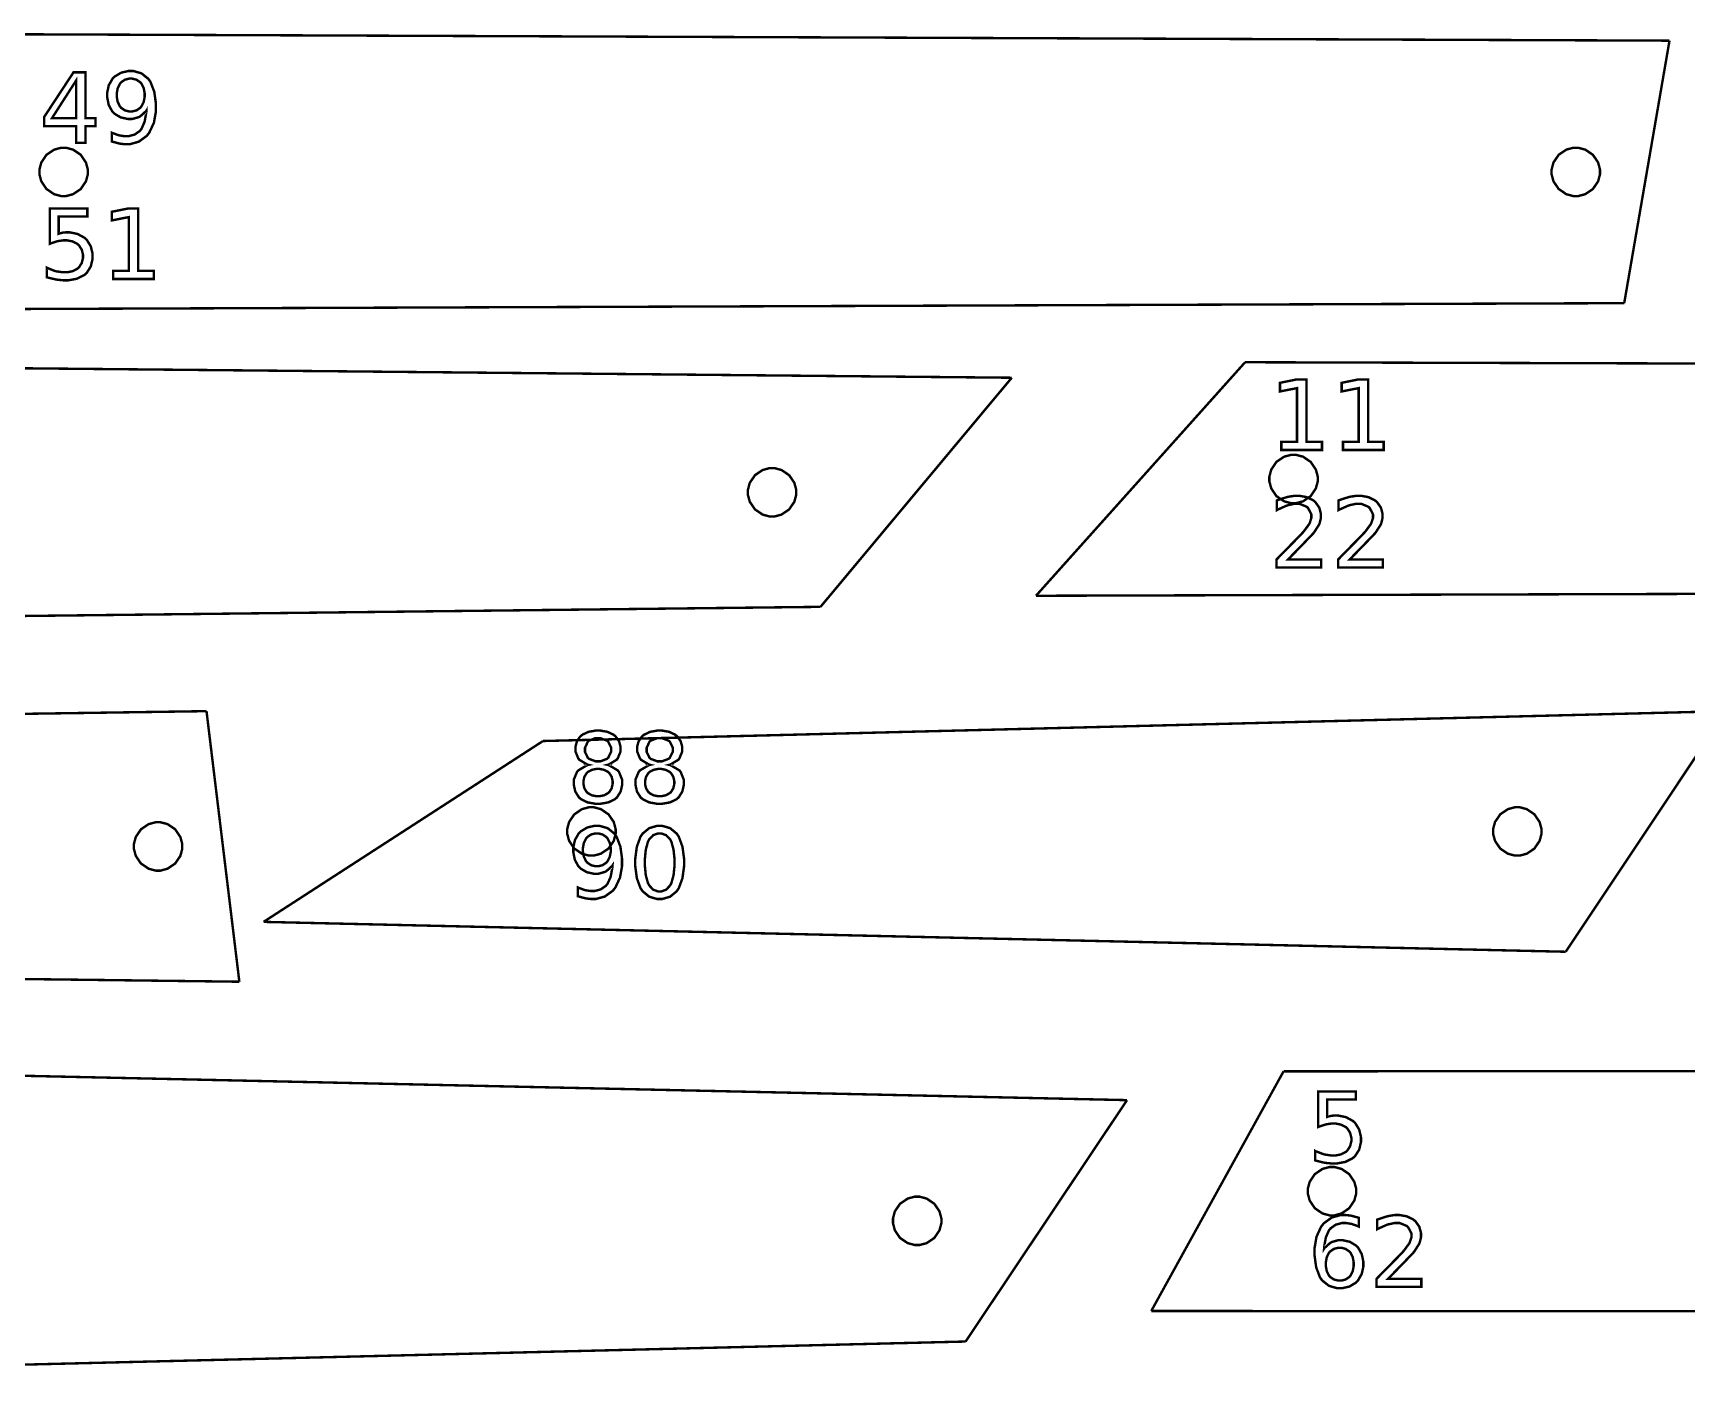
# Model space of a CAD drawing. Extents: x 0 to 51.8, y 1.6 to 26.8.
# Drawn here: x 25.17 to 32.28, y 14.45 to 20.21 of the extents above; entities that cross this region are included whole.
import ezdxf

# ---------------------------------------------------------------- set-up
doc = ezdxf.new("R2010")
doc.units = 0
doc.layers.get('0').update_dxf_attribs({"linetype": 'CONTINUOUS'})

msp = doc.modelspace()

# ---------------------------------------------------------------- linework, layer by layer
at = {"color": 0, "const_width": 0.010417}
for points in [[(25.0888, 20.2056), (32.2056, 20.1781)], [(32.2056, 20.1781), (32.0108, 19.0481)], [(24.4596, 19.0206), (32.0108, 19.0481)], [(22.399, 18.7938), (29.376, 18.7271)], [(30.38, 18.7938), (29.4801, 17.7885)], [(30.38, 18.7938), (36.3882, 18.7767)], [(29.376, 18.7271), (28.5532, 17.7408)], [(29.4801, 17.7885), (35.5289, 17.8056)], [(22.7497, 17.6742), (28.5532, 17.7408)], [(20.5749, 17.2133), (25.9118, 17.2918)], [(25.9118, 17.2918), (26.0531, 16.1271)], [(27.3594, 17.1632), (32.4489, 17.2918)], [(32.4489, 17.2918), (31.7593, 16.2561)], [(27.3594, 17.1632), (26.1572, 16.3847)], [(26.1572, 16.3847), (31.7593, 16.2561)], [(19.7439, 16.2056), (26.0531, 16.1271)], [(24.1839, 15.7429), (29.8719, 15.6174)], [(30.5454, 15.7414), (29.9761, 14.7096)], [(30.5454, 15.7414), (35.7426, 15.7429)], [(29.8719, 15.6174), (29.1775, 14.5782)], [(29.9761, 14.7096), (34.9132, 14.7079)], [(24.0556, 14.4525), (29.1775, 14.5782)]]:
    msp.add_lwpolyline(points, dxfattribs=at)
at = {"color": 1, "const_width": 0.010417}
for points in [[(25.3397, 20.0419), (25.3914, 20.0419), (25.3914, 19.844), (25.4347, 19.844), (25.4347, 19.8097), (25.3914, 19.8097), (25.3914, 19.7381), (25.3506, 19.7381), (25.3506, 19.8097), (25.2133, 19.8097), (25.2133, 19.8494), (25.3397, 20.0419)], [(25.3506, 20.0061), (25.2468, 19.844), (25.3506, 19.844), (25.3506, 20.0061)], [(25.504, 19.7443), (25.504, 19.7819), (25.5067, 19.7807), (25.5326, 19.7713), (25.5353, 19.7706), (25.5379, 19.77), (25.5594, 19.7667), (25.5665, 19.7667), (25.5754, 19.7667), (25.6024, 19.7736), (25.625, 19.7894), (25.6286, 19.794), (25.6322, 19.7986), (25.6454, 19.8285), (25.6526, 19.8679), (25.6532, 19.8772), (25.6513, 19.8743), (25.6262, 19.8519), (25.6232, 19.8503), (25.6201, 19.8487), (25.5925, 19.841), (25.5833, 19.841), (25.5731, 19.841), (25.5424, 19.8478), (25.5154, 19.8639), (25.511, 19.8685), (25.5065, 19.8731), (25.4911, 19.9011), (25.4846, 19.9333), (25.4846, 19.944), (25.4846, 19.9546), (25.4914, 19.9861), (25.5075, 20.0142), (25.5121, 20.0189), (25.5167, 20.0236), (25.5444, 20.0401), (25.5754, 20.0474), (25.5858, 20.0474), (25.5975, 20.0474), (25.6324, 20.0372), (25.6617, 20.0136), (25.6664, 20.0069), (25.671, 20.0003), (25.6872, 19.9574), (25.6942, 19.9065), (25.6942, 19.8896), (25.6942, 19.8735), (25.6856, 19.8251), (25.6657, 19.7821), (25.6601, 19.775), (25.6544, 19.7679), (25.62, 19.7429), (25.5812, 19.7322), (25.5683, 19.7322), (25.5606, 19.7322), (25.5397, 19.7347), (25.5371, 19.7353), (25.5344, 19.7358), (25.5069, 19.7433), (25.504, 19.7443)], [(25.5858, 19.8733), (25.5921, 19.8733), (25.6106, 19.8779), (25.6268, 19.889), (25.6294, 19.8921), (25.6322, 19.8953), (25.6417, 19.9146), (25.6458, 19.9367), (25.6458, 19.944), (25.6458, 19.9514), (25.6417, 19.9733), (25.6322, 19.9925), (25.6294, 19.9957), (25.6268, 19.9989), (25.6106, 20.01), (25.5921, 20.0147), (25.5858, 20.0147), (25.5796, 20.0147), (25.561, 20.01), (25.5446, 19.9989), (25.5418, 19.9957), (25.5392, 19.9925), (25.5297, 19.9733), (25.5258, 19.9514), (25.5258, 19.944), (25.5258, 19.9367), (25.5297, 19.9146), (25.5392, 19.8953), (25.5418, 19.8921), (25.5446, 19.889), (25.561, 19.8779), (25.5796, 19.8733), (25.5858, 19.8733)], [(25.2379, 19.4561), (25.3993, 19.4561), (25.3993, 19.4214), (25.2757, 19.4214), (25.2757, 19.3469), (25.2771, 19.3475), (25.2919, 19.3513), (25.2935, 19.3515), (25.2949, 19.3518), (25.3074, 19.3531), (25.3115, 19.3531), (25.3228, 19.3531), (25.3569, 19.346), (25.3869, 19.3297), (25.3919, 19.325), (25.3969, 19.3204), (25.4142, 19.2924), (25.4217, 19.2604), (25.4217, 19.2497), (25.4217, 19.2389), (25.414, 19.2061), (25.3963, 19.1781), (25.3911, 19.1736), (25.386, 19.169), (25.3544, 19.1532), (25.3175, 19.1464), (25.3051, 19.1464), (25.2954, 19.1464), (25.2693, 19.1492), (25.2661, 19.1497), (25.2628, 19.1503), (25.2286, 19.1583), (25.2251, 19.1594), (25.2251, 19.2007), (25.2282, 19.199), (25.2599, 19.1865), (25.2631, 19.1857), (25.2664, 19.185), (25.2949, 19.181), (25.3043, 19.181), (25.3121, 19.181), (25.3357, 19.1856), (25.3564, 19.1964), (25.3599, 19.1994), (25.3633, 19.2025), (25.3753, 19.2213), (25.3804, 19.2426), (25.3804, 19.2497), (25.3804, 19.2568), (25.3753, 19.2781), (25.3633, 19.2968), (25.3599, 19.2999), (25.3564, 19.3031), (25.3357, 19.3139), (25.3121, 19.3185), (25.3043, 19.3185), (25.2961, 19.3185), (25.274, 19.3154), (25.2714, 19.3149), (25.2686, 19.3143), (25.2407, 19.3049), (25.2379, 19.3036), (25.2379, 19.4561)], [(25.5099, 19.1868), (25.5772, 19.1868), (25.5772, 19.4186), (25.504, 19.404), (25.504, 19.4414), (25.5768, 19.4561), (25.6178, 19.4561), (25.6178, 19.1868), (25.6849, 19.1868), (25.6849, 19.1522), (25.5099, 19.1522), (25.5099, 19.1868)], [(30.5358, 18.4507), (30.6031, 18.4507), (30.6031, 18.6824), (30.53, 18.6679), (30.53, 18.7051), (30.6026, 18.72), (30.6436, 18.72), (30.6436, 18.4507), (30.7107, 18.4507), (30.7107, 18.4161), (30.5358, 18.4161), (30.5358, 18.4507)], [(30.8011, 18.4507), (30.8683, 18.4507), (30.8683, 18.6824), (30.7953, 18.6679), (30.7953, 18.7051), (30.8679, 18.72), (30.909, 18.72), (30.909, 18.4507), (30.976, 18.4507), (30.976, 18.4161), (30.8011, 18.4161), (30.8011, 18.4507)], [(30.564, 17.9443), (30.7075, 17.9443), (30.7075, 17.9097), (30.5147, 17.9097), (30.5147, 17.9443), (30.5186, 17.9483), (30.5422, 17.9728), (30.5717, 18.0026), (30.5783, 18.0094), (30.5851, 18.0163), (30.6113, 18.0429), (30.6274, 18.06), (30.6292, 18.0619), (30.6324, 18.0656), (30.6554, 18.0969), (30.6567, 18.0994), (30.6581, 18.1021), (30.6647, 18.1228), (30.6647, 18.1296), (30.6647, 18.1394), (30.6504, 18.1667), (30.6476, 18.1692), (30.6447, 18.1717), (30.6136, 18.1846), (30.6033, 18.1846), (30.5931, 18.1846), (30.5661, 18.1789), (30.5625, 18.1778), (30.5589, 18.1767), (30.5208, 18.1597), (30.5167, 18.1574), (30.5167, 18.1989), (30.5208, 18.2006), (30.5593, 18.2131), (30.5629, 18.2138), (30.5665, 18.2147), (30.5936, 18.219), (30.6026, 18.219), (30.6132, 18.219), (30.6449, 18.2131), (30.6731, 18.1993), (30.6778, 18.1954), (30.6824, 18.1915), (30.6989, 18.1679), (30.706, 18.1414), (30.706, 18.1325), (30.706, 18.1235), (30.7, 18.0997), (30.6988, 18.0968), (30.6976, 18.094), (30.6764, 18.0611), (30.6733, 18.0574), (30.6725, 18.0564), (30.6626, 18.0458), (30.6454, 18.0281), (30.6408, 18.0233), (30.6363, 18.0186), (30.6081, 17.9894), (30.5722, 17.9528), (30.564, 17.9443)], [(30.8293, 17.9443), (30.9728, 17.9443), (30.9728, 17.9097), (30.78, 17.9097), (30.78, 17.9443), (30.7839, 17.9483), (30.8075, 17.9728), (30.8369, 18.0026), (30.8436, 18.0094), (30.8504, 18.0163), (30.8765, 18.0429), (30.8926, 18.06), (30.8944, 18.0619), (30.8976, 18.0656), (30.9207, 18.0969), (30.9219, 18.0994), (30.9233, 18.1021), (30.93, 18.1228), (30.93, 18.1296), (30.93, 18.1394), (30.9157, 18.1667), (30.9129, 18.1692), (30.91, 18.1717), (30.879, 18.1846), (30.8686, 18.1846), (30.8583, 18.1846), (30.8314, 18.1789), (30.8278, 18.1778), (30.8242, 18.1767), (30.7861, 18.1597), (30.7819, 18.1574), (30.7819, 18.1989), (30.7861, 18.2006), (30.8247, 18.2131), (30.8282, 18.2138), (30.8318, 18.2147), (30.8589, 18.219), (30.8679, 18.219), (30.8785, 18.219), (30.9103, 18.2131), (30.9383, 18.1993), (30.9431, 18.1954), (30.9476, 18.1915), (30.9642, 18.1679), (30.9712, 18.1414), (30.9712, 18.1325), (30.9712, 18.1235), (30.9653, 18.0997), (30.964, 18.0968), (30.9629, 18.094), (30.9417, 18.0611), (30.9388, 18.0574), (30.9378, 18.0564), (30.9279, 18.0458), (30.9107, 18.0281), (30.9061, 18.0233), (30.9015, 18.0186), (30.8733, 17.9894), (30.8375, 17.9528), (30.8293, 17.9443)], [(27.5549, 17.0607), (27.5504, 17.0618), (27.5161, 17.0822), (27.5136, 17.0851), (27.5111, 17.0882), (27.4989, 17.1192), (27.4989, 17.1294), (27.4989, 17.1376), (27.5053, 17.1621), (27.5204, 17.1835), (27.5247, 17.1869), (27.529, 17.1906), (27.5556, 17.2029), (27.5858, 17.2082), (27.596, 17.2082), (27.606, 17.2082), (27.6364, 17.2029), (27.6628, 17.1906), (27.6671, 17.1869), (27.6714, 17.1835), (27.6867, 17.1621), (27.6932, 17.1376), (27.6932, 17.1294), (27.6932, 17.1183), (27.6808, 17.0882), (27.6783, 17.0851), (27.6758, 17.0822), (27.6417, 17.0618), (27.6374, 17.0607), (27.6424, 17.0596), (27.6808, 17.0369), (27.6836, 17.0335), (27.6863, 17.0303), (27.7001, 16.996), (27.7001, 16.9844), (27.7001, 16.9747), (27.6933, 16.9454), (27.6776, 16.9206), (27.6732, 16.9165), (27.6686, 16.9126), (27.6404, 16.899), (27.6069, 16.8931), (27.596, 16.8931), (27.5849, 16.8931), (27.5515, 16.899), (27.5232, 16.9126), (27.5186, 16.9165), (27.5142, 16.9206), (27.4985, 16.9454), (27.4918, 16.9747), (27.4918, 16.9844), (27.4918, 16.9968), (27.5057, 17.0303), (27.5085, 17.0335), (27.5113, 17.0369), (27.5499, 17.0596), (27.5549, 17.0607)], [(27.54, 17.1256), (27.54, 17.1164), (27.5522, 17.0911), (27.5547, 17.0889), (27.5571, 17.0867), (27.5862, 17.0757), (27.596, 17.0757), (27.6063, 17.0757), (27.6349, 17.0867), (27.6374, 17.0889), (27.6399, 17.0911), (27.6524, 17.1169), (27.6524, 17.1256), (27.6524, 17.1347), (27.6399, 17.1603), (27.6374, 17.1625), (27.6349, 17.1647), (27.6057, 17.1757), (27.596, 17.1757), (27.5856, 17.1757), (27.5571, 17.1647), (27.5547, 17.1625), (27.5522, 17.1603), (27.54, 17.1342), (27.54, 17.1256)], [(27.8201, 17.0607), (27.8157, 17.0618), (27.7814, 17.0822), (27.779, 17.0851), (27.7765, 17.0882), (27.7642, 17.1192), (27.7642, 17.1294), (27.7642, 17.1376), (27.7706, 17.1621), (27.7857, 17.1835), (27.79, 17.1869), (27.7944, 17.1906), (27.8208, 17.2029), (27.8511, 17.2082), (27.8613, 17.2082), (27.8712, 17.2082), (27.9017, 17.2029), (27.9281, 17.1906), (27.9324, 17.1869), (27.9368, 17.1835), (27.9519, 17.1621), (27.9585, 17.1376), (27.9585, 17.1294), (27.9585, 17.1183), (27.9461, 17.0882), (27.9437, 17.0851), (27.9413, 17.0822), (27.9069, 17.0618), (27.9026, 17.0607), (27.9076, 17.0596), (27.9461, 17.0369), (27.9489, 17.0335), (27.9517, 17.0303), (27.9654, 16.996), (27.9654, 16.9844), (27.9654, 16.9747), (27.9586, 16.9454), (27.9429, 16.9206), (27.9385, 16.9165), (27.934, 16.9126), (27.9057, 16.899), (27.8722, 16.8931), (27.8613, 16.8931), (27.8501, 16.8931), (27.8168, 16.899), (27.7885, 16.9126), (27.784, 16.9165), (27.7794, 16.9206), (27.7638, 16.9454), (27.7571, 16.9747), (27.7571, 16.9844), (27.7571, 16.9968), (27.771, 17.0303), (27.7737, 17.0335), (27.7765, 17.0369), (27.8153, 17.0596), (27.8201, 17.0607)], [(27.8053, 17.1256), (27.8053, 17.1164), (27.8175, 17.0911), (27.82, 17.0889), (27.8224, 17.0867), (27.8515, 17.0757), (27.8613, 17.0757), (27.8715, 17.0757), (27.9001, 17.0867), (27.9026, 17.0889), (27.9051, 17.0911), (27.9176, 17.1169), (27.9176, 17.1256), (27.9176, 17.1347), (27.9051, 17.1603), (27.9026, 17.1625), (27.9001, 17.1647), (27.871, 17.1757), (27.8613, 17.1757), (27.851, 17.1757), (27.8224, 17.1647), (27.82, 17.1625), (27.8175, 17.1603), (27.8053, 17.1342), (27.8053, 17.1256)], [(27.596, 17.0433), (27.5893, 17.0433), (27.5697, 17.0393), (27.5526, 17.0301), (27.5499, 17.0275), (27.5471, 17.0249), (27.5374, 17.0089), (27.5332, 16.9906), (27.5332, 16.9844), (27.5332, 16.9783), (27.5374, 16.9599), (27.5471, 16.9439), (27.5499, 16.9413), (27.5526, 16.9387), (27.5697, 16.9296), (27.5893, 16.9257), (27.596, 16.9257), (27.6025, 16.9257), (27.6221, 16.9296), (27.6393, 16.9387), (27.6421, 16.9413), (27.645, 16.9439), (27.6549, 16.96), (27.659, 16.9785), (27.659, 16.9844), (27.659, 16.9906), (27.6549, 17.0089), (27.645, 17.0249), (27.6421, 17.0275), (27.6393, 17.0301), (27.6222, 17.0393), (27.6025, 17.0433), (27.596, 17.0433)], [(27.8613, 17.0433), (27.8547, 17.0433), (27.835, 17.0393), (27.8179, 17.0301), (27.8153, 17.0275), (27.8124, 17.0249), (27.8026, 17.0089), (27.7985, 16.9906), (27.7985, 16.9844), (27.7985, 16.9783), (27.8026, 16.9599), (27.8124, 16.9439), (27.8153, 16.9413), (27.8179, 16.9387), (27.835, 16.9296), (27.8547, 16.9257), (27.8613, 16.9257), (27.8678, 16.9257), (27.8874, 16.9296), (27.9046, 16.9387), (27.9075, 16.9413), (27.9103, 16.9439), (27.9201, 16.96), (27.9243, 16.9785), (27.9243, 16.9844), (27.9243, 16.9906), (27.9201, 17.0089), (27.9103, 17.0249), (27.9075, 17.0275), (27.9046, 17.0301), (27.8875, 17.0393), (27.8678, 17.0433), (27.8613, 17.0433)], [(27.5093, 16.4951), (27.5093, 16.5328), (27.5119, 16.5315), (27.5379, 16.5221), (27.5406, 16.5214), (27.5432, 16.5208), (27.5647, 16.5175), (27.5718, 16.5175), (27.5807, 16.5175), (27.6076, 16.5243), (27.6303, 16.5403), (27.6339, 16.5449), (27.6375, 16.5494), (27.6507, 16.5793), (27.6579, 16.6188), (27.6585, 16.6279), (27.6565, 16.6251), (27.6315, 16.6026), (27.6285, 16.6011), (27.6254, 16.5996), (27.5978, 16.5918), (27.5886, 16.5918), (27.5783, 16.5918), (27.5476, 16.5986), (27.5207, 16.6147), (27.5163, 16.6193), (27.5118, 16.6239), (27.4964, 16.6519), (27.4899, 16.6842), (27.4899, 16.6949), (27.4899, 16.7054), (27.4967, 16.7368), (27.5128, 16.765), (27.5174, 16.7697), (27.5219, 16.7744), (27.5496, 16.791), (27.5807, 16.7981), (27.5911, 16.7981), (27.6028, 16.7981), (27.6376, 16.7881), (27.6669, 16.7644), (27.6717, 16.7578), (27.6762, 16.751), (27.6925, 16.7082), (27.6994, 16.6574), (27.6994, 16.6404), (27.6994, 16.6243), (27.6908, 16.5758), (27.671, 16.5329), (27.6654, 16.5258), (27.6597, 16.5186), (27.6253, 16.4938), (27.5865, 16.4831), (27.5736, 16.4831), (27.5657, 16.4831), (27.5449, 16.4856), (27.5424, 16.4861), (27.5397, 16.4867), (27.5122, 16.4942), (27.5093, 16.4951)], [(27.8613, 16.7981), (27.8725, 16.7981), (27.9063, 16.7881), (27.9349, 16.7644), (27.9393, 16.7578), (27.9437, 16.751), (27.9594, 16.7082), (27.9662, 16.6574), (27.9662, 16.6404), (27.9662, 16.6235), (27.9594, 16.5728), (27.9437, 16.5301), (27.9393, 16.5233), (27.9349, 16.5167), (27.9063, 16.4931), (27.8725, 16.4831), (27.8613, 16.4831), (27.85, 16.4831), (27.8163, 16.4931), (27.7878, 16.5167), (27.7833, 16.5233), (27.7787, 16.5301), (27.7631, 16.5728), (27.7564, 16.6235), (27.7564, 16.6404), (27.7564, 16.6574), (27.7631, 16.7082), (27.7787, 16.751), (27.7833, 16.7578), (27.7878, 16.7644), (27.8163, 16.7881), (27.85, 16.7981), (27.8613, 16.7981)], [(27.5911, 16.624), (27.5972, 16.624), (27.6158, 16.6288), (27.6321, 16.6399), (27.6347, 16.6429), (27.6375, 16.6461), (27.6469, 16.6654), (27.6511, 16.6875), (27.6511, 16.6949), (27.6511, 16.7021), (27.6469, 16.7242), (27.6375, 16.7433), (27.6347, 16.7465), (27.6321, 16.7497), (27.6158, 16.7608), (27.5972, 16.7656), (27.5911, 16.7656), (27.5849, 16.7656), (27.5663, 16.7608), (27.5499, 16.7497), (27.5471, 16.7465), (27.5444, 16.7433), (27.535, 16.7242), (27.531, 16.7021), (27.531, 16.6949), (27.531, 16.6875), (27.535, 16.6654), (27.5444, 16.6461), (27.5471, 16.6429), (27.5499, 16.6399), (27.5663, 16.6288), (27.5849, 16.624), (27.5911, 16.624)], [(27.8613, 16.7656), (27.8542, 16.7656), (27.8333, 16.7578), (27.8161, 16.7396), (27.8135, 16.7343), (27.8108, 16.7292), (27.8015, 16.6951), (27.7976, 16.654), (27.7976, 16.6404), (27.7976, 16.6268), (27.8015, 16.5858), (27.8108, 16.5521), (27.8135, 16.5468), (27.8161, 16.5417), (27.8333, 16.5233), (27.8542, 16.5156), (27.8613, 16.5156), (27.8682, 16.5156), (27.8892, 16.5233), (27.9065, 16.5417), (27.9092, 16.5468), (27.9118, 16.5521), (27.9211, 16.5858), (27.9253, 16.6268), (27.9253, 16.6404), (27.9253, 16.654), (27.9211, 16.6951), (27.9118, 16.7292), (27.9092, 16.7343), (27.9065, 16.7396), (27.8892, 16.7578), (27.8682, 16.7656), (27.8613, 16.7656)], [(30.6946, 15.6543), (30.856, 15.6543), (30.856, 15.6196), (30.7324, 15.6196), (30.7324, 15.5451), (30.7338, 15.5457), (30.7486, 15.5494), (30.7501, 15.5496), (30.7515, 15.5499), (30.7639, 15.5511), (30.7681, 15.5511), (30.7794, 15.5511), (30.8136, 15.5442), (30.8436, 15.5278), (30.8486, 15.5232), (30.8536, 15.5186), (30.8708, 15.4904), (30.8783, 15.4586), (30.8783, 15.4479), (30.8783, 15.4369), (30.8707, 15.4043), (30.8529, 15.3762), (30.8478, 15.3717), (30.8426, 15.3672), (30.811, 15.3514), (30.774, 15.3446), (30.7618, 15.3446), (30.7521, 15.3446), (30.726, 15.3472), (30.7228, 15.3478), (30.7194, 15.3483), (30.6853, 15.3565), (30.6818, 15.3576), (30.6818, 15.3987), (30.6847, 15.3972), (30.7165, 15.3847), (30.7197, 15.3839), (30.7229, 15.3831), (30.7515, 15.379), (30.761, 15.379), (30.7688, 15.379), (30.7924, 15.3838), (30.8131, 15.3944), (30.8165, 15.3975), (30.82, 15.4007), (30.8319, 15.4194), (30.8371, 15.4407), (30.8371, 15.4479), (30.8371, 15.455), (30.8319, 15.4763), (30.82, 15.495), (30.8165, 15.4981), (30.8131, 15.5011), (30.7924, 15.5119), (30.7688, 15.5167), (30.761, 15.5167), (30.7528, 15.5167), (30.7307, 15.5136), (30.7279, 15.5129), (30.7253, 15.5124), (30.6974, 15.5029), (30.6946, 15.5017), (30.6946, 15.6543)], [(30.8688, 15.1108), (30.8688, 15.0732), (30.8663, 15.0744), (30.84, 15.0839), (30.8374, 15.0846), (30.8347, 15.0851), (30.8135, 15.0885), (30.8063, 15.0885), (30.7974, 15.0885), (30.7703, 15.0815), (30.7476, 15.0654), (30.744, 15.0608), (30.7404, 15.0563), (30.7272, 15.0265), (30.7203, 14.9872), (30.7197, 14.9779), (30.7217, 14.981), (30.7467, 15.0033), (30.7497, 15.0049), (30.7528, 15.0065), (30.7804, 15.0144), (30.7896, 15.0144), (30.7999, 15.0144), (30.8306, 15.0075), (30.8574, 14.9914), (30.8618, 14.9867), (30.8664, 14.9821), (30.8819, 14.9539), (30.8886, 14.9218), (30.8886, 14.9111), (30.8886, 14.9006), (30.8815, 14.8689), (30.8654, 14.8408), (30.8608, 14.8361), (30.8561, 14.8314), (30.8286, 14.8149), (30.7975, 14.8078), (30.7872, 14.8078), (30.7756, 14.8078), (30.7407, 14.8179), (30.7111, 14.8415), (30.7065, 14.8482), (30.7018, 14.8549), (30.6856, 14.8976), (30.6788, 14.9483), (30.6788, 14.9651), (30.6788, 14.9814), (30.6872, 15.0299), (30.7071, 15.0729), (30.7128, 15.08), (30.7185, 15.0871), (30.7528, 15.1122), (30.7917, 15.1229), (30.8046, 15.1229), (30.8124, 15.1229), (30.8332, 15.1204), (30.8358, 15.1199), (30.8385, 15.1194), (30.866, 15.1118), (30.8688, 15.1108)], [(30.9949, 14.8482), (31.1382, 14.8482), (31.1382, 14.8137), (30.9456, 14.8137), (30.9456, 14.8482), (30.9494, 14.8522), (30.9729, 14.8767), (31.0024, 14.9065), (31.0092, 14.9133), (31.0158, 14.9201), (31.0421, 14.9468), (31.0582, 14.9639), (31.0599, 14.9658), (31.0632, 14.9694), (31.0861, 15.0008), (31.0875, 15.0033), (31.0887, 15.006), (31.0956, 15.0267), (31.0956, 15.0335), (31.0956, 15.0435), (31.0811, 15.0706), (31.0783, 15.0731), (31.0756, 15.0757), (31.0444, 15.0885), (31.034, 15.0885), (31.0239, 15.0885), (30.9968, 15.0828), (30.9933, 15.0817), (30.9897, 15.0806), (30.9515, 15.0636), (30.9475, 15.0613), (30.9475, 15.1028), (30.9517, 15.1044), (30.9901, 15.1169), (30.9938, 15.1178), (30.9972, 15.1186), (31.0243, 15.1229), (31.0335, 15.1229), (31.0439, 15.1229), (31.0757, 15.1171), (31.1039, 15.1032), (31.1085, 15.0993), (31.1132, 15.0954), (31.1296, 15.0718), (31.1367, 15.0453), (31.1367, 15.0364), (31.1367, 15.0275), (31.1307, 15.0036), (31.1296, 15.0007), (31.1283, 14.9981), (31.1072, 14.965), (31.1042, 14.9612), (31.1033, 14.9603), (31.0935, 14.9499), (31.0761, 14.9319), (31.0717, 14.9272), (31.0671, 14.9225), (31.0388, 14.8933), (31.0031, 14.8567), (30.9949, 14.8482)], [(30.7872, 14.9819), (30.781, 14.9819), (30.7622, 14.9772), (30.7458, 14.9661), (30.7432, 14.9631), (30.7404, 14.9599), (30.7311, 14.9406), (30.7271, 14.9185), (30.7271, 14.9111), (30.7271, 14.9037), (30.7311, 14.8818), (30.7404, 14.8625), (30.7432, 14.8593), (30.7458, 14.8561), (30.7622, 14.8451), (30.781, 14.8404), (30.7872, 14.8404), (30.7933, 14.8404), (30.8118, 14.8451), (30.8282, 14.8561), (30.8308, 14.8593), (30.8336, 14.8625), (30.8431, 14.8818), (30.8471, 14.9037), (30.8471, 14.9111), (30.8471, 14.9185), (30.8431, 14.9406), (30.8336, 14.9599), (30.8308, 14.9631), (30.8282, 14.9661), (30.8118, 14.9772), (30.7933, 14.9819), (30.7872, 14.9819)]]:
    msp.add_lwpolyline(points, close=True, dxfattribs=at)
at = {"color": 0, "const_width": 0.010417}
for points in [[(25.4013, 19.6131), (25.4013, 19.6029), (25.3931, 19.5725), (25.3708, 19.5394), (25.3376, 19.5171), (25.3072, 19.5089), (25.2971, 19.5089), (25.2869, 19.5089), (25.2565, 19.5171), (25.2235, 19.5394), (25.2011, 19.5725), (25.1929, 19.6029), (25.1929, 19.6131), (25.1929, 19.6232), (25.2011, 19.6536), (25.2235, 19.6868), (25.2565, 19.709), (25.2869, 19.7172), (25.2971, 19.7172), (25.3072, 19.7172), (25.3376, 19.709), (25.3708, 19.6868), (25.3931, 19.6536), (25.4013, 19.6232), (25.4013, 19.6131)], [(31.9067, 19.6131), (31.9067, 19.6029), (31.8985, 19.5725), (31.8761, 19.5394), (31.8431, 19.5171), (31.8126, 19.5089), (31.8025, 19.5089), (31.7924, 19.5089), (31.7619, 19.5171), (31.7289, 19.5394), (31.7065, 19.5725), (31.6983, 19.6029), (31.6983, 19.6131), (31.6983, 19.6232), (31.7065, 19.6536), (31.7289, 19.6868), (31.7619, 19.709), (31.7924, 19.7172), (31.8025, 19.7172), (31.8126, 19.7172), (31.8431, 19.709), (31.8761, 19.6868), (31.8985, 19.6536), (31.9067, 19.6232), (31.9067, 19.6131)], [(30.6925, 18.2911), (30.6925, 18.281), (30.6843, 18.2506), (30.6619, 18.2175), (30.6289, 18.1951), (30.5985, 18.1869), (30.5883, 18.1869), (30.5782, 18.1869), (30.5478, 18.1951), (30.5146, 18.2175), (30.4924, 18.2506), (30.4842, 18.281), (30.4842, 18.2911), (30.4842, 18.3012), (30.4924, 18.3317), (30.5146, 18.3649), (30.5478, 18.3872), (30.5782, 18.3953), (30.5883, 18.3953), (30.5985, 18.3953), (30.6289, 18.3872), (30.6619, 18.3649), (30.6843, 18.3317), (30.6925, 18.3012), (30.6925, 18.2911)], [(28.449, 18.2339), (28.449, 18.2237), (28.4408, 18.1933), (28.4185, 18.1603), (28.3854, 18.1379), (28.355, 18.1297), (28.3449, 18.1297), (28.3347, 18.1297), (28.3043, 18.1379), (28.2713, 18.1603), (28.2489, 18.1933), (28.2407, 18.2237), (28.2407, 18.2339), (28.2407, 18.244), (28.2489, 18.2744), (28.2713, 18.3075), (28.3043, 18.3299), (28.3347, 18.3381), (28.3449, 18.3381), (28.355, 18.3381), (28.3854, 18.3299), (28.4185, 18.3075), (28.4408, 18.2744), (28.449, 18.244), (28.449, 18.2339)], [(27.6719, 16.774), (27.6719, 16.7639), (27.6638, 16.7335), (27.6414, 16.7004), (27.6082, 16.6781), (27.5778, 16.6699), (27.5678, 16.6699), (27.5575, 16.6699), (27.5271, 16.6781), (27.494, 16.7004), (27.4717, 16.7335), (27.4636, 16.7639), (27.4636, 16.774), (27.4636, 16.7842), (27.4717, 16.8146), (27.494, 16.8476), (27.5271, 16.87), (27.5575, 16.8782), (27.5678, 16.8782), (27.5778, 16.8782), (27.6082, 16.87), (27.6414, 16.8476), (27.6638, 16.8146), (27.6719, 16.7842), (27.6719, 16.774)], [(31.6551, 16.774), (31.6551, 16.7639), (31.6469, 16.7335), (31.6246, 16.7004), (31.5915, 16.6781), (31.5611, 16.6699), (31.551, 16.6699), (31.5408, 16.6699), (31.5104, 16.6781), (31.4774, 16.7004), (31.455, 16.7335), (31.4468, 16.7639), (31.4468, 16.774), (31.4468, 16.7842), (31.455, 16.8146), (31.4774, 16.8476), (31.5104, 16.87), (31.5408, 16.8782), (31.551, 16.8782), (31.5611, 16.8782), (31.5915, 16.87), (31.6246, 16.8476), (31.6469, 16.8146), (31.6551, 16.7842), (31.6551, 16.774)], [(25.8076, 16.7094), (25.8076, 16.6994), (25.7994, 16.6689), (25.7771, 16.6358), (25.744, 16.6135), (25.7136, 16.6053), (25.7035, 16.6053), (25.6933, 16.6053), (25.6629, 16.6135), (25.6299, 16.6358), (25.6075, 16.6689), (25.5993, 16.6994), (25.5993, 16.7094), (25.5993, 16.7196), (25.6075, 16.75), (25.6299, 16.7832), (25.6629, 16.8056), (25.6933, 16.8136), (25.7035, 16.8136), (25.7136, 16.8136), (25.744, 16.8056), (25.7771, 16.7832), (25.7994, 16.75), (25.8076, 16.7196), (25.8076, 16.7094)], [(30.8579, 15.2254), (30.8579, 15.2153), (30.8497, 15.1849), (30.8274, 15.1518), (30.7943, 15.1294), (30.7639, 15.1212), (30.7538, 15.1212), (30.7436, 15.1212), (30.7132, 15.1294), (30.6801, 15.1518), (30.6578, 15.1849), (30.6496, 15.2153), (30.6496, 15.2254), (30.6496, 15.2356), (30.6578, 15.266), (30.6801, 15.2992), (30.7132, 15.3214), (30.7436, 15.3296), (30.7538, 15.3296), (30.7639, 15.3296), (30.7943, 15.3214), (30.8274, 15.2992), (30.8497, 15.266), (30.8579, 15.2356), (30.8579, 15.2254)], [(29.0733, 15.0978), (29.0733, 15.0876), (29.0651, 15.0572), (29.0428, 15.024), (29.0097, 15.0018), (28.9792, 14.9936), (28.9692, 14.9936), (28.959, 14.9936), (28.9286, 15.0018), (28.8954, 15.024), (28.8731, 15.0572), (28.865, 15.0876), (28.865, 15.0978), (28.865, 15.1079), (28.8731, 15.1383), (28.8954, 15.1714), (28.9286, 15.1937), (28.959, 15.2019), (28.9692, 15.2019), (28.9792, 15.2019), (29.0097, 15.1937), (29.0428, 15.1714), (29.0651, 15.1383), (29.0733, 15.1079), (29.0733, 15.0978)]]:
    msp.add_lwpolyline(points, close=True, dxfattribs=at)

doc.saveas('drawing.dxf')
